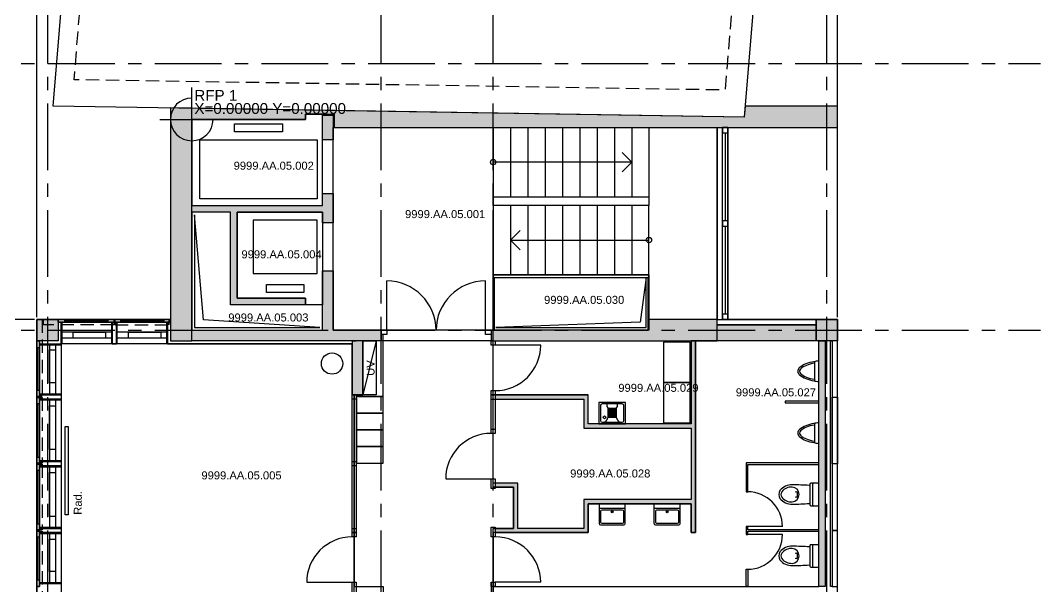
# Model space of a CAD drawing. Header units: millimetres. Extents: x -15114 to 47886, y -45189 to 14211.
# Drawn here: x -3210 to 15909, y -8750 to 1854 of the extents above; entities that cross this region are included whole.
import ezdxf

# ---------------------------------------------------------------- set-up
doc = ezdxf.new("R2010")
doc.units = ezdxf.units.MM
doc.header["$LTSCALE"] = 1000
doc.linetypes.add('MITTE', pattern=[2, 1.25, -0.25, 0.25, -0.25])
doc.linetypes.add('STRICHLINIE2', pattern=[0.375, 0.25, -0.125])
for name, color, linetype in [('A_ARCHITEKTUR', 253, 'Continuous'), ('A_ELEKTRO', 150, 'Continuous'), ('A_HEIZUNG-KUEHLUNG', 1, 'Continuous'), ('A_LUEFTUNG', 4, 'Continuous'), ('A_SANITAER', 92, 'Continuous'), ('A_SCHRAFFUR', 8, 'Continuous'), ('R_AOID', 7, 'Continuous'), ('V_ACHSEN', 251, 'MITTE'), ('V_BEMASSUNG', 251, 'Continuous'), ('V_REFERENZPUNKT', 30, 'Continuous')]:
    doc.layers.add(name, color=color, linetype=linetype)
doc.layers.add('R_GESCHOSSPOLYGON', color=214, linetype='Continuous', plot=False)
doc.layers.add('R_RAUMPOLYGON', color=210, linetype='Continuous', plot=False)
doc.styles.add('ARIAL', font='arial.ttf')
doc.dimstyles.get("Standard").update_dxf_attribs({"dimscale": 30, "dimtxt": 6.35, "dimasz": 6.35, "dimexe": 4.572, "dimexo": 1.5875, "dimgap": 2.54, "dimtad": 1, "dimlfac": 0.001, "dimzin": 0, "dimdsep": 46, "dimtxsty": 'ARIAL', "dimcen": 2.286, "dimadec": 0, "dimazin": 0, "dimtfac": 1, "dimtofl": 0, "dimtmove": 0, "dimatfit": 3, "dimfxl": 25.4, "dimtolj": 1, "dimtzin": 0, "dimarcsym": 0})

# ---------------------------------------------------------------- blocks, each defined once
blk = doc.blocks.new('*D0')
at = {"layer": 'Defpoints', "color": 0, "transparency": 16777216}
for p in [(12100, 3224), (-2900, -3750), (12100, -3750)]:
    blk.add_point(p, dxfattribs=at)
at = {"layer": 'V_BEMASSUNG', "color": 0, "lineweight": -2, "transparency": 16777216}
for p, q in [((-2900, -3702), (-2900, 3361)), ((12100, -3702), (12100, 3361)), ((-2710, 3224), (11910, 3224))]:
    blk.add_line(p, q, dxfattribs=at)
at = {"layer": 'V_BEMASSUNG', "color": 0, "transparency": 16777216}
for points in [[(-2710, 3256), (-2710, 3192), (-2900, 3224)], [(11910, 3256), (11910, 3192), (12100, 3224)]]:
    blk.add_solid(points, dxfattribs=at)
at = {"layer": 'V_BEMASSUNG', "color": 0, "transparency": 16777216, "insert": (4600, 3398), "char_height": 190.5, "attachment_point": 5, "style": 'ARIAL'}
blk.add_mtext('\\A1;15.00', dxfattribs=at)
blk = doc.blocks.new('*D1')
at = {"layer": 'Defpoints', "color": 0, "transparency": 16777216}
for p in [(-5074, -3750), (-2900, -3750), (-2900, -39150)]:
    blk.add_point(p, dxfattribs=at)
at = {"layer": 'V_BEMASSUNG', "color": 0, "lineweight": -2, "transparency": 16777216}
for p, q in [((-2948, -3750), (-5212, -3750)), ((-5074, -38960), (-5074, -3941)), ((-2948, -39150), (-5212, -39150))]:
    blk.add_line(p, q, dxfattribs=at)
at = {"layer": 'V_BEMASSUNG', "color": 0, "transparency": 16777216}
for points in [[(-5106, -3941), (-5043, -3941), (-5074, -3750)], [(-5106, -38960), (-5043, -38960), (-5074, -39150)]]:
    blk.add_solid(points, dxfattribs=at)
at = {"layer": 'V_BEMASSUNG', "color": 0, "transparency": 16777216, "insert": (-5248, -21450), "char_height": 190.5, "attachment_point": 5, "rotation": 90, "style": 'ARIAL'}
blk.add_mtext('\\A1;35.40', dxfattribs=at)

msp = doc.modelspace()

# ---------------------------------------------------------------- hatches: boundary and pattern name
at = {"layer": 'A_SCHRAFFUR'}
h = msp.add_hatch(color=256, dxfattribs=at)
h.dxf.hatch_style = 1
h.paths.add_polyline_path([(0, 0), (2130, 0), (2130, 100), (2670, 100), (2670, -149.95), (12100.025, -149.95), (12100.025, 250.062), (10370.055, 250.062), (10352.9, 43.812), (-400.013, 214.481), (-400.013, -4150), (0, -4150)])
h = msp.add_hatch(color=256, dxfattribs=at)
h.dxf.hatch_style = 1
h.paths.add_polyline_path([(2450, -385), (2450, 79.999), (2650, 79.999), (2650, -385)])
h = msp.add_hatch(color=256, dxfattribs=at)
h.dxf.hatch_style = 1
h.paths.add_polyline_path([(0, -1614.988), (2450, -1614.988), (2450, -1385), (2650, -1385), (2650, -1935), (2450, -1935), (2450, -1735), (850.012, -1735), (850.012, -3349.988), (2130, -3349.988), (2130, -3470), (730, -3470), (730, -1735), (0, -1735)], flags=17)
h = msp.add_hatch(color=256, dxfattribs=at)
h.dxf.hatch_style = 1
h.paths.add_polyline_path([(0, -3950), (2450, -3950), (2450, -2835), (2650, -2835), (2650, -3950), (3550, -3950), (3550, -4150), (0, -4150)], flags=17)
h = msp.add_hatch(color=256, dxfattribs=at)
h.dxf.hatch_style = 1
h.paths.add_polyline_path([(-2500.013, -3750), (-2500.013, -4150), (-2900.013, -4150), (-2900.013, -3750)])
h = msp.add_hatch(color=256, dxfattribs=at)
h.dxf.hatch_style = 1
h.paths.add_polyline_path([(9850.037, -3750), (8570.037, -3750), (8570.037, -3950), (5610.012, -3950), (5610.012, -4150), (9850.037, -4150)], flags=17)
h = msp.add_hatch(color=256, dxfattribs=at)
h.dxf.hatch_style = 1
h.paths.add_polyline_path([(12100.025, -3749.988), (12100.025, -4149.988), (11700.025, -4149.988), (11700.025, -3749.988)])
h = msp.add_hatch(color=256, dxfattribs=at)
h.dxf.hatch_style = 1
h.paths.add_polyline_path([(11700.025, -4150), (9850.037, -4150), (9850.037, -3850), (11700.025, -3850)], flags=17)
msp.add_hatch(color=256, dxfattribs=at).paths.add_polyline_path([(3005, -4150), (3005, -5160.001), (3210, -5160.001), (3210, -4150)])
for points in [[(5690.012, -5240.075), (7350.025, -5240.075), (7350.025, -5780.088), (9360.025, -5780.088), (9360.025, -7120.063), (7350.025, -7120.063), (7350.025, -7660.076), (6110.025, -7660.076), (6110.025, -6810.063), (5690.012, -6810.063), (5690.012, -6890.075), (6030.012, -6890.075), (6030.025, -7660.076), (5690.012, -7660.076), (5690.012, -7740.075), (7430.025, -7740.075), (7430.025, -7200.075), (9360.025, -7200.075), (9360.025, -7740.075), (9440.025, -7740.075), (9440.025, -4150), (9360.025, -4150), (9360.025, -5700.075), (7430.025, -5700.075), (7430.025, -5160.076), (5690.012, -5160.076)], [(11870.024, -8749.975), (11870.024, -4149.988), (11750.025, -4149.988), (11750.025, -8749.963)]]:
    msp.add_hatch(color=256, dxfattribs=at).paths.add_polyline_path(points, flags=0)

# ---------------------------------------------------------------- linework, layer by layer
at = {"layer": 'A_ARCHITEKTUR'}
for p, q in [((5610.012, -5880), (5610.012, -5160.076)), ((5610.012, -5160.076), (7430.025, -5160.076)), ((5690.012, -5160.076), (5690.012, -5880)), ((5610.012, -5240.075), (7350.025, -5240.075))]:
    msp.add_line(p, q, dxfattribs=at)
at = {"layer": 'A_ARCHITEKTUR', "flags": 128}
for points in [[(10852.475, 6050.025), (10352.9, 43.812), (-2596.075, 249.337), (-2115.038, 6050.025)], [(-2855.013, -4160.001), (-2855.013, -4205.001), (-2445.013, -4205.001), (-2445.013, -3795.001), (-2490.013, -3795.001)], [(-1470.013, -3795), (-1490.013, -3795), (-1490.013, -4205), (-1410.013, -4205), (-1410.013, -3795), (-1430.013, -3795)], [(-2855.013, -5180.075), (-2855.013, -5160.075), (-2445.013, -5160.075), (-2445.013, -5240.075), (-2855.013, -5240.075), (-2855.013, -5220.075)], [(-2855.013, -6430.075), (-2855.013, -6410.075), (-2445.013, -6410.075), (-2445.013, -6490.075), (-2855.013, -6490.075), (-2855.013, -6470.075)], [(-2855.013, -7680.075), (-2855.013, -7660.075), (-2445.013, -7660.075), (-2445.013, -7740.075), (-2855.013, -7740.075), (-2855.013, -7720.075)], [(-2855.013, -8740.013), (-2855.013, -8695.013), (-2445.013, -8695.013), (-2445.013, -9205.013), (-2855.013, -9205.013), (-2855.013, -9160.013)]]:
    msp.add_lwpolyline(points, dxfattribs=at)
at = {"layer": 'A_ARCHITEKTUR', "linetype": 'STRICHLINIE2', "flags": 128}
msp.add_lwpolyline([(10451.062, 6050.025), (9993.587, 549.575), (-2203.926, 743.162), (-1763.85, 6050.025)], dxfattribs=at)
at = {"layer": 'A_ARCHITEKTUR', "flags": 128}
for points in [[(0, 0), (2130, 0), (2130, 100), (2670, 100), (2670, -149.95), (12100.025, -149.95), (12100.025, 250.062), (10370.055, 250.062), (10352.9, 43.812), (-400.013, 214.481), (-400.013, -4150), (0, -4150), (0, 0)], [(2450, -385), (2450, 79.999), (2650, 79.999), (2650, -385)], [(0, -1614.988), (2450, -1614.988), (2450, -1385), (2650, -1385), (2650, -1935), (2450, -1935), (2450, -1735), (850.012, -1735), (850.012, -3349.988), (2130, -3349.988), (2130, -3470), (730, -3470), (730, -1735), (0, -1735)], [(8570.037, -1610), (5650.012, -1610), (5650.012, -1450), (8570.037, -1450)], [(0, -3950), (2450, -3950), (2450, -2835), (2650, -2835), (2650, -3950), (3550, -3950), (3550, -4150), (0, -4150)]]:
    msp.add_lwpolyline(points, close=True, dxfattribs=at)
at = {"layer": 'A_ARCHITEKTUR'}
for points in [[(1700, -84.988), (1700, -234.988), (800, -234.988), (800, -84.988)], [(10050.037, -150.463), (10050.037, -3750.001), (9950.037, -3750.001), (9950.037, -150.463)], [(2349.999, -384.988), (2349.999, -1484.988), (150, -1484.988), (150, -384.988)], [(50, -1784.988), (49.987, -3899.975), (2400, -3899.975), (219.787, -3753.488), (50, -1784.988)], [(1150, -2885), (2349.999, -2885), (2349.999, -1885), (1150, -1885)], [(10050.037, -2000.488), (10050.037, -1900.488), (9950.037, -1900.488), (9950.037, -2000.488)], [(5700.012, -3900), (8520.037, -3900), (8520.05, -2960), (8404.987, -3798.901), (5700.012, -3900)], [(1400, -3092.488), (2099.999, -3092.488), (2099.999, -3242.488), (1400, -3242.488)], [(-2500.013, -3750), (-2500.013, -4150), (-2900.013, -4150), (-2900.013, -3750)], [(-1450.013, -3795), (-2500.013, -3795), (-2500.013, -3750), (-1450.013, -3750)], [(-2500.013, -3795), (-2380.013, -3795), (-2380.013, -3750), (-2500.013, -3750)], [(-1505.013, -4205), (-2430.013, -4205), (-2430.013, -3795), (-1505.013, -3795)], [(-1570.013, -3785), (-2380.013, -3785), (-2380.013, -3760), (-1570.013, -3760)], [(-400.013, -3795.001), (-1450.013, -3795.001), (-1450.013, -3750.001), (-400.013, -3750.001)], [(-1450.013, -3795.001), (-1330.013, -3795.001), (-1330.013, -3750.001), (-1450.013, -3750.001)], [(-470.013, -4205.001), (-1395.013, -4205.001), (-1395.013, -3795.001), (-470.013, -3795.001)], [(-520.013, -3785.001), (-1330.013, -3785.001), (-1330.013, -3760), (-520.013, -3760)], [(9850.037, -3750), (8570.037, -3750), (8570.037, -3950), (5610.012, -3950), (5610.012, -4150), (9850.037, -4150)], [(11700.025, -3750.001), (11700.025, -3850), (9850.037, -3850), (9850.037, -3750.001)], [(10050.037, -3750.001), (10050.037, -3650), (9950.037, -3650), (9950.037, -3750.001)], [(12100.025, -3749.988), (12100.025, -4149.988), (11700.025, -4149.988), (11700.025, -3749.988)], [(-1615.013, -4095), (-2220.013, -4095), (-2220.013, -3985), (-1615.013, -3985)], [(-580.013, -4095), (-1185.013, -4095), (-1185.013, -3985), (-580.013, -3985)], [(11700.025, -4150), (9850.037, -4150), (9850.037, -3850), (11700.025, -3850)], [(-2855.013, -4150.012), (-2855.013, -5200.013), (-2900.013, -5200.013), (-2900.013, -4150.012)], [(3005, -5160.001), (3210, -5160.001), (3210, -4150), (3005, -4150)], [(5690.012, -4150), (5690.012, -4230), (5610.012, -4230), (5610.012, -4150)], [(9360.025, -7120.063), (7350.025, -7120.063), (7350.025, -7660.076), (6110.025, -7660.076), (6110.025, -6810.063), (5690.012, -6810.063), (5690.012, -6890.075), (6030.012, -6890.075), (6030.025, -7660.076), (5690.012, -7660.076), (5690.012, -7740.075), (7430.025, -7740.075), (7430.025, -7200.075), (9360.025, -7200.075), (9360.025, -7740.075), (9440.025, -7740.075), (9440.025, -4150), (9360.025, -4150), (9360.025, -5700.075), (7430.025, -5700.075), (7430.025, -5160.076), (5690.012, -5160.076), (5690.012, -5240.075), (7350.025, -5240.075), (7350.025, -5780.088), (9360.025, -5780.088)], [(8840.025, -4925.038), (9340.025, -4925.038), (9340.025, -4170.001), (8840.025, -4170.001)], [(11870.024, -8749.975), (11750.025, -8749.963), (11750.025, -4149.975), (11870.024, -4149.988)], [(12000.025, -8749.988), (11970.025, -8749.975), (11970.025, -4149.963), (12000.025, -4149.975)], [(12100.025, -4149.988), (12000.025, -4149.975), (12000.025, -5200.063), (12100.025, -5200.075)], [(-2865.013, -4270.013), (-2865.013, -5080.012), (-2890.013, -5080.012), (-2890.013, -4270.013)], [(-2445.013, -4220.013), (-2445.013, -5145.013), (-2855.013, -5145.013), (-2855.013, -4220.013)], [(-2555.013, -4315.013), (-2555.013, -4935.012), (-2665.013, -4935.012), (-2665.013, -4315.013)], [(9340.025, -4925.038), (8840.025, -4925.038), (8840.025, -5680.075), (9340.025, -5680.075)], [(-2855.013, -5200.013), (-2855.013, -5080.012), (-2900.013, -5080.012), (-2900.013, -5200.013)], [(3085, -5160.076), (3085, -6490.075), (3005, -6490.075), (3005, -5160.076)], [(5690.012, -5080.001), (5690.012, -5160.001), (5610.012, -5160.001), (5610.012, -5080.001)], [(-2855.013, -5200.075), (-2855.013, -6450.075), (-2900.013, -6450.075), (-2900.013, -5200.075)], [(-2865.013, -5320.075), (-2865.013, -6330.075), (-2890.013, -6330.075), (-2890.013, -5320.075)], [(-2445.013, -5255.075), (-2445.013, -6395.075), (-2855.013, -6395.075), (-2855.013, -5255.075)], [(3090, -5502.575), (3590, -5502.575), (3590, -5190.075), (3090, -5190.075)], [(11120.024, -5277.538), (11120.024, -5307.538), (11750.025, -5307.538), (11750.025, -5277.538)], [(12100.025, -5200.075), (12100.025, -6450.075), (12000.025, -6450.063), (12000.025, -5200.063)], [(-2555.013, -5365.075), (-2555.013, -6185.075), (-2665.013, -6185.075), (-2665.013, -5365.075)], [(3090, -5815.075), (3590, -5815.075), (3590, -5502.575), (3090, -5502.575)], [(3090, -6127.575), (3590, -6127.575), (3590, -5815.075), (3090, -5815.075)], [(5690.012, -5800), (5690.012, -5880), (5610.012, -5880), (5610.012, -5800)], [(3590, -6127.575), (3090, -6127.575), (3090, -6440.075), (3590, -6440.075)], [(-2855.013, -6450.075), (-2855.013, -6330.075), (-2900.013, -6330.075), (-2900.013, -6450.075)], [(-2855.013, -6450.075), (-2855.013, -7700.075), (-2900.013, -7700.075), (-2900.013, -6450.075)], [(11750.025, -6465.076), (11750.025, -6435.075), (10390.025, -6435.075), (10390.025, -6975.075), (10420.037, -6975.075), (10420.037, -6465.076)], [(12000.025, -6450.063), (12000.025, -7700.063), (12100.025, -7700.075), (12100.025, -6450.075)], [(-2865.013, -6570.075), (-2865.013, -7580.075), (-2890.013, -7580.075), (-2890.013, -6570.075)], [(-2445.013, -6505.075), (-2445.013, -7645.075), (-2855.013, -7645.075), (-2855.013, -6505.075)], [(-2555.013, -6615.075), (-2555.013, -7435.075), (-2665.013, -7435.075), (-2665.013, -6615.075)], [(5690.012, -6730), (5690.012, -6910.001), (5610.012, -6910.001), (5610.012, -6730)], [(-2855.013, -7700.075), (-2855.013, -7580.075), (-2900.013, -7580.075), (-2900.013, -7700.075)], [(5690.012, -7640.013), (5690.012, -7820.013), (5610.012, -7820.013), (5610.012, -7640.013)], [(11750.025, -7715.076), (11750.025, -7685.075), (10420.037, -7685.075), (10420.037, -7625.076), (10390.025, -7625.076), (10390.025, -7775.075), (10420.037, -7775.075), (10420.037, -7715.076)], [(-2855.013, -7700.013), (-2855.013, -8750.013), (-2900.013, -8750.013), (-2900.013, -7700.013)], [(-2865.013, -7820.013), (-2865.013, -8630.013), (-2890.013, -8630.013), (-2890.013, -7820.013)], [(-2445.013, -7755.013), (-2445.013, -8680.013), (-2855.013, -8680.013), (-2855.013, -7755.013)], [(3085, -7660.076), (3085, -7740.075), (3005, -7740.075), (3005, -7660.076)], [(3085, -7740.075), (3085, -7820.075), (3005, -7820.075), (3005, -7740.075)], [(12100.025, -8750.001), (12100.025, -7700.075), (12000.025, -7700.063), (12000.025, -8749.988)], [(-2555.013, -7865.013), (-2555.013, -8470.013), (-2665.013, -8470.013), (-2665.013, -7865.013)], [(10390.025, -8750.001), (10390.025, -8425.075), (10420.037, -8425.075), (10420.037, -8750.001)], [(-2855.013, -8750.013), (-2855.013, -8630.013), (-2900.013, -8630.013), (-2900.013, -8750.013)], [(3085, -8670.076), (3085, -8990.05), (3005.012, -8990.05), (3005.012, -8670.076)]]:
    msp.add_lwpolyline(points, close=True, dxfattribs=at)
for points in [[(5650, -150), (5650.025, -2910.001), (8570.037, -2910.001), (8570.037, -1610)], [(5650.012, -150), (8570.037, -150), (8570.037, -1450)], [(5974.45, -150), (5974.45, -1450)], [(6298.9, -150), (6298.9, -1450)], [(6623.35, -150), (6623.35, -1450)], [(6947.8, -150), (6947.8, -1450)], [(7272.237, -150), (7272.237, -1450)], [(7596.687, -150), (7596.687, -1450)], [(7921.137, -150), (7921.137, -1450)], [(8245.587, -150), (8245.587, -1450)], [(9850.037, -3750.001), (9850.037, -150.463)], [(9950.037, -150.463), (9950.037, -250.463)], [(10050.037, -150.463), (9950.037, -150.463)], [(10050.037, -250.463), (10050.037, -150.463)], [(9950.037, -250.463), (10050.037, -250.463)], [(10000.037, -250.463), (10000.037, -1900.488)], [(2450, -1385), (2450, -385)], [(8245.587, -800), (5650.012, -800)], [(5974.45, -1610), (5974.45, -2910.001)], [(6298.9, -1610), (6298.9, -2910.001)], [(6623.35, -1610), (6623.35, -2910.001)], [(6947.8, -1610), (6947.8, -2910.001)], [(7272.237, -1610), (7272.237, -2910.001)], [(7596.687, -1610), (7596.687, -2910.001)], [(7921.137, -1610), (7921.137, -2910.001)], [(8245.587, -1610), (8245.587, -2910.001)], [(2450, -1935), (2450, -2835)], [(10000.037, -2000.488), (10000.037, -3650)], [(5974.45, -2260), (8570.037, -2260)], [(3655, -3950), (3655, -3025.012)], [(5505, -3950), (5505, -3025)], [(5670, -3895), (5650, -3895), (5650.012, -3895), (5650.025, -2965), (5650.012, -2965), (5670.012, -2965)], [(5670.012, -2960), (5650.012, -2960), (5650.025, -2960), (5650.025, -2910.001), (5650.012, -2910.001), (8570.049, -2910.001), (8570.049, -2960), (8570.062, -2960), (8550.062, -2960)], [(5670.012, -2960), (5670.012, -3949.998)], [(5670.012, -2960), (8550.062, -2960)], [(8550.062, -2965), (8570.062, -2965), (8570.049, -2965), (8570.037, -3725), (8550.037, -3725)], [(8550.062, -2960), (8550.062, -3949.998)], [(-1450.013, -3750), (-1570.013, -3750)], [(-1570.013, -3750), (-1570.013, -3795)], [(-1570.013, -3795), (-1450.013, -3795)], [(-1450.013, -3795), (-1450.013, -3750)], [(-400.013, -3750.001), (-520.013, -3750.001)], [(-520.013, -3750.001), (-520.013, -3795.001)], [(-520.013, -3795.001), (-400.013, -3795.001)], [(-435.013, -3795.001), (-455.013, -3795.001), (-455.013, -4205.001), (3005, -4205.001)], [(-400.013, -3795.001), (-400.013, -3750.001)], [(8550.037, -3730), (8570.037, -3730), (8570.037, -3950)], [(8570.025, -3675), (8570.025, -3725)], [(-1505.013, -3985), (-2430.013, -3985)], [(-470.013, -3985), (-1395.013, -3985)], [(3550, -4030), (3550, -3950)], [(3550, -3950), (3655, -3950)], [(3655, -3950), (3655, -4030)], [(5505, -4030), (5505, -3950)], [(5505, -3950), (5610.012, -3950)], [(5610.012, -3950), (5610.012, -4030)], [(5670, -3900), (5650, -3900), (5650.012, -3900), (5650.012, -3950), (5650, -3950), (5670, -3950)], [(-2900.013, -4150.012), (-2900.013, -4270.013)], [(-2855.013, -4150.012), (-2900.013, -4150.012)], [(-2855.013, -4270.013), (-2855.013, -4150.012)], [(-2455.013, -4220.013), (-2455.013, -4205.012)], [(-2430.013, -4195), (-2445.013, -4195)], [(-1505.013, -4095), (-2430.013, -4095)], [(-1505.013, -4195), (-1490.013, -4195)], [(-1395.013, -4195), (-1410.013, -4195)], [(-470.013, -4095), (-1395.013, -4095)], [(-470.013, -4195), (-455.013, -4195)], [(3005, -4150), (3085, -4150)], [(3125, -5190.075), (3590, -5190.075), (3590, -4030)], [(3655, -4030), (3550, -4030)], [(5610.012, -4030), (5505, -4030)], [(-2900.013, -4270.013), (-2855.013, -4270.013)], [(-2665.013, -4220.013), (-2665.013, -5145.013)], [(-2555.013, -4220.013), (-2555.013, -5145.013)], [(6540.012, -4230), (5690.012, -4230)], [(-2455.013, -5145.013), (-2455.013, -5160.012)], [(3005, -5240.075), (3005, -5160.076)], [(3005, -5160.076), (3085, -5160.076)], [(3085, -5160.076), (3085, -5240.075)], [(-2900.013, -5200.075), (-2900.013, -5320.075)], [(-2855.013, -5200.075), (-2900.013, -5200.075)], [(-2900.013, -5320.075), (-2855.013, -5320.075)], [(-2855.013, -5320.075), (-2855.013, -5200.075)], [(-2665.013, -5255.075), (-2665.013, -6395.075)], [(-2555.013, -5255.075), (-2555.013, -6395.075)], [(-2455.013, -5255.075), (-2455.013, -5240.075)], [(3085, -5240.075), (3005, -5240.075)], [(-2900.013, -6450.075), (-2900.013, -6570.075)], [(-2855.013, -6450.075), (-2900.013, -6450.075)], [(-2855.013, -6570.075), (-2855.013, -6450.075)], [(-2455.013, -6395.075), (-2455.013, -6410.075)], [(-2455.013, -6505.075), (-2455.013, -6490.075)], [(3005, -7740.075), (3005, -6410.076)], [(3005, -6410.076), (3085, -6410.076)], [(3085, -6410.076), (3085, -7740.075)], [(-2900.013, -6570.075), (-2855.013, -6570.075)], [(-2665.013, -6505.075), (-2665.013, -7645.075)], [(-2555.013, -6505.075), (-2555.013, -7645.075)], [(4760.012, -6730), (5610.012, -6730)], [(-2455.013, -7645.075), (-2455.013, -7660.075)], [(11070.037, -7625.076), (10420.037, -7625.076)], [(-2900.013, -7700.013), (-2900.013, -7820.013)], [(-2855.013, -7700.013), (-2900.013, -7700.013)], [(-2900.013, -7820.013), (-2855.013, -7820.013)], [(-2855.013, -7820.013), (-2855.013, -7700.013)], [(-2665.013, -7755.013), (-2665.013, -8680.013)], [(-2555.013, -7755.013), (-2555.013, -8680.013)], [(-2455.013, -7755.013), (-2455.013, -7740.013)], [(3085, -7740.075), (3005, -7740.075)], [(11070.037, -7775.075), (10420.037, -7775.075)], [(-2455.013, -8680.013), (-2455.013, -8695.013)], [(2155.012, -8670.076), (3005.012, -8670.076)], [(5610.012, -8670.013), (5690.012, -8670.013), (5690.012, -8750.013), (5610.012, -8750.013), (5610.012, -8670.013), (5610.012, -8990.013), (5610.012, -8910.013), (5690.012, -8910.013), (5690.012, -8990.013), (5610.012, -8990.013)], [(6540.012, -8670.013), (5690.012, -8670.013)]]:
    msp.add_lwpolyline(points, dxfattribs=at)
at = {"layer": 'A_ARCHITEKTUR', "linetype": 'ByBlock'}
for points in [[(8065.587, -980), (8245.587, -800), (8065.587, -620)], [(6154.45, -2080), (5974.45, -2260), (6154.45, -2440)]]:
    msp.add_lwpolyline(points, dxfattribs=at)
at = {"layer": 'A_ARCHITEKTUR'}
for points in [[(4579.997, -3950, 0.414212013), (3655.001, -3024.999)], [(5504.992, -3024.999, 0.414212013), (4579.996, -3950)], [(5690.012, -5080, 0.414213552), (6540.012, -4230)], [(5610.012, -5880, 0.414213552), (4760.012, -6730)], [(11070.037, -7625.076, 0.414213552), (10420.037, -6975.076)], [(3005.012, -7820.076, 0.414213552), (2155.012, -8670.076)], [(6540.012, -8670.013, 0.414213552), (5690.012, -7820.013)], [(10420.037, -8425.075, 0.414213552), (11070.037, -7775.075)]]:
    msp.add_lwpolyline(points, format="xyb", dxfattribs=at)
at = {"layer": 'A_ARCHITEKTUR', "linetype": 'STRICHLINIE2'}
for points in [[(-2800.013, -3750.001), (-2800.013, -5190.075), (-2900.013, -5190.075), (-2900.013, -3750.001)], [(-2780.013, -3850), (-2780.013, -3750.001), (-1460.013, -3750.001), (-1460.013, -3850)], [(-1440.013, -3750.001), (-1440.013, -3850), (-420.013, -3850), (-420.013, -3750.001)], [(-2900.013, -6440.075), (-2900.013, -5210.075), (-2800.013, -5210.075), (-2800.013, -6440.075)], [(-2900.013, -7690.075), (-2900.013, -6460.075), (-2800.013, -6460.075), (-2800.013, -7690.075)], [(-2900.013, -8940.075), (-2900.013, -7710.075), (-2800.013, -7710.075), (-2800.013, -8940.075)]]:
    msp.add_lwpolyline(points, close=True, dxfattribs=at)
at = {"layer": 'A_ARCHITEKTUR'}
for centre in [(5650.012, -800), (8570.037, -2260.001)]:
    msp.add_circle(centre, 50, dxfattribs=at)
at = {"layer": 'A_ELEKTRO'}
msp.add_line((3460, -4150), (3210, -5160.001), dxfattribs=at)
msp.add_lwpolyline([(3210, -4150), (3460, -4150), (3460, -5160.001), (3210, -5160.001)], close=True, dxfattribs=at)
at = {"layer": 'A_HEIZUNG-KUEHLUNG'}
msp.add_lwpolyline([(-2371.967, -5751.522), (-2312.755, -5751.522), (-2312.755, -7403.49), (-2371.967, -7403.49)], close=True, dxfattribs=at)
at = {"layer": 'A_LUEFTUNG'}
msp.add_circle((2630.352, -4572.499), 200, dxfattribs=at)
at = {"layer": 'A_SANITAER', "ltscale": 0.05}
for p, q in [((11670.024, -4536.165), (11670.024, -4897.586)), ((7729.83, -5678.12), (7747.296, -5678.12)), ((8012.752, -5678.12), (8030.218, -5678.12)), ((11670.024, -5694.289), (11670.024, -6055.711))]:
    msp.add_line(p, q, dxfattribs=at)
at = {"layer": 'A_SANITAER'}
for p, q in [((7960.024, -5415.024), (7800.024, -5415.024)), ((7960.024, -5436.41), (7800.024, -5436.41)), ((7960.024, -5461.41), (7800.024, -5461.41)), ((7960.024, -5486.41), (7800.024, -5486.41)), ((7960.024, -5511.41), (7800.024, -5511.41)), ((7960.024, -5536.41), (7800.024, -5536.41)), ((7804.069, -5415.024), (7804.069, -5581.434)), ((7829.069, -5415.024), (7829.069, -5581.434)), ((7854.069, -5415.024), (7854.069, -5581.434)), ((7879.069, -5415.024), (7879.069, -5581.434)), ((7904.069, -5415.024), (7904.069, -5581.434)), ((7929.069, -5415.024), (7929.069, -5581.434)), ((7954.069, -5415.024), (7954.069, -5581.434)), ((7960.024, -5561.41), (7800.024, -5561.41)), ((7960.024, -5581.434), (7800.024, -5581.434)), ((7640.024, -7280.075), (8120.024, -7280.075)), ((8670.025, -7280.075), (9150.025, -7280.075))]:
    msp.add_line(p, q, dxfattribs=at)
at = {"layer": 'A_SANITAER', "ltscale": 0.05}
for points in [[(11387.136, -4779.023, 0.095561599), (11508.612, -4854.762, 0.052317315), (11660.24, -4895.493, 0.017028687), (11750.024, -4911.876), (11750.024, -4521.876, 0.017028687), (11660.24, -4538.259, 0.052317315), (11508.612, -4578.99, 0.095561599), (11387.136, -4654.729, 0.436259982)], [(8070.024, -5330.076), (7690.024, -5330.076, 0.414213562), (7660.024, -5360.076), (7660.024, -5640.076, 0.414213562), (7690.024, -5670.076), (8070.024, -5670.076, 0.414213562), (8100.024, -5640.076), (8100.024, -5360.076, 0.414213562)], [(11387.136, -5937.147, 0.095561599), (11508.612, -6012.886, 0.052317315), (11660.24, -6053.617, 0.017028687), (11750.024, -6070), (11750.024, -5680, 0.017028687), (11660.24, -5696.383, 0.052317315), (11508.612, -5737.114, 0.095561599), (11387.136, -5812.853, 0.436259982)], [(11582.025, -6835.013), (11582.025, -7215.013, 0.414213562), (11602.025, -7235.013), (11730.025, -7235.013, 0.414213562), (11750.025, -7215.013), (11750.025, -6835.013, 0.414213562), (11730.025, -6815.013), (11602.025, -6815.013, 0.414213562)], [(11057.137, -6973.222, 0.291786), (11057.137, -7076.804, 0.233465), (11252.208, -7164.869, 0.412456), (11381.669, -7025.013, 0.412456), (11252.208, -6885.157, 0.233465)], [(11582.025, -7985.013), (11582.025, -8365.013, 0.414213562), (11602.025, -8385.013), (11730.025, -8385.013, 0.414213562), (11750.025, -8365.013), (11750.025, -7985.013, 0.414213562), (11730.025, -7965.013), (11602.025, -7965.013, 0.414213562)], [(11057.137, -8123.222, 0.291786), (11057.137, -8226.804, 0.233465), (11252.208, -8314.869, 0.412456), (11381.669, -8175.013, 0.412456), (11252.208, -8035.157, 0.233465)]]:
    msp.add_lwpolyline(points, format="xyb", close=True, dxfattribs=at)
for points in [[(11670.024, -4566.836, 0.000826119), (11665.793, -4567.753, 0.052610992), (11519.375, -4606.993, 0.095561599), (11407.543, -4676.719, 0.436259982), (11407.543, -4757.032, 0.095561599), (11519.375, -4826.759, 0.052610992), (11665.793, -4865.998, 0.000826119), (11670.024, -4866.916)], [(8012.752, -5678.12), (7962.703, -5591.434, -0.131652498), (7960.024, -5581.434), (7960.024, -5415.024, -0.131652498), (7962.703, -5405.024), (7977.345, -5379.665, 0.131652498), (7980.024, -5369.665), (7980.024, -5341.339, 0.414213562), (7960.024, -5321.339), (7800.024, -5321.339, 0.414213562), (7780.024, -5341.339), (7780.024, -5369.665, 0.131652498), (7782.703, -5379.665), (7797.345, -5405.024, -0.131652498), (7800.024, -5415.024), (7800.024, -5581.434, -0.131652498), (7797.345, -5591.434), (7747.296, -5678.12)], [(11670.024, -5724.96, 0.000826119), (11665.792, -5725.877, 0.052610992), (11519.375, -5765.117, 0.095561599), (11407.543, -5834.843, 0.436259982), (11407.543, -5915.157, 0.095561599), (11519.375, -5984.883, 0.052610992), (11665.792, -6024.123, 0.000826119), (11670.024, -6025.04)], [(11577.427, -6855.508, 0.015694503), (11253.729, -6845.013, 0.235668), (11024.79, -6949.596, 0.301856), (11024.79, -7100.43, 0.235668), (11253.729, -7205.013, 0.015694503), (11577.427, -7194.518)], [(11652.025, -6815.013, 0.414213562), (11632.025, -6835.013), (11632.025, -7215.013, 0.414213562), (11652.025, -7235.013)], [(11311.755, -7070.013), (11339.675, -7074.346, 0.378111), (11345.249, -7070.781, 0.140292), (11345.249, -6979.245, 0.378111), (11339.675, -6975.68), (11311.755, -6980.013)], [(11577.427, -8005.508, 0.015694503), (11253.729, -7995.013, 0.235668), (11024.79, -8099.596, 0.301856), (11024.79, -8250.43, 0.235668), (11253.729, -8355.013, 0.015694503), (11577.427, -8344.518)], [(11652.025, -7965.013, 0.414213562), (11632.025, -7985.013), (11632.025, -8365.013, 0.414213562), (11652.025, -8385.013)], [(11311.755, -8220.013), (11339.675, -8224.346, 0.378111), (11345.249, -8220.781, 0.140292), (11345.249, -8129.245, 0.378111), (11339.675, -8125.68), (11311.755, -8130.013)]]:
    msp.add_lwpolyline(points, format="xyb", dxfattribs=at)
for points in [[(7630.024, -5700.076), (8130.024, -5700.076), (8130.024, -5300.076), (7630.024, -5300.076)], [(7729.83, -5673.604), (7729.83, -5682.635), (7747.296, -5682.635), (7747.296, -5673.604)], [(8012.752, -5673.604), (8012.752, -5682.635), (8030.218, -5682.635), (8030.218, -5673.604)]]:
    msp.add_lwpolyline(points, close=True, dxfattribs=at)
at = {"layer": 'A_SANITAER'}
for points in [[(7640.024, -7570.075), (7640.024, -7200.075), (8120.024, -7200.075), (8120.024, -7570.075, -0.414213562), (8090.024, -7600.075), (7670.024, -7600.075, -0.414213562), (7640.024, -7570.075)], [(8670.025, -7570.075), (8670.025, -7200.075), (9150.025, -7200.075), (9150.025, -7570.075, -0.414213562), (9120.025, -7600.075), (8700.025, -7600.075, -0.414213562), (8670.025, -7570.075)]]:
    msp.add_lwpolyline(points, format="xyb", dxfattribs=at)
for points in [[(8070.024, -7310.075, -0.414213562), (8090.024, -7330.075), (8090.024, -7550.075, -0.414213562), (8070.024, -7570.075), (7690.024, -7570.075, -0.414213562), (7670.024, -7550.075), (7670.024, -7330.075, -0.414213562), (7690.024, -7310.075)], [(9100.025, -7310.075, -0.414213562), (9120.025, -7330.075), (9120.025, -7550.075, -0.414213562), (9100.025, -7570.075), (8720.025, -7570.075, -0.414213562), (8700.025, -7550.075), (8700.025, -7330.075, -0.414213562), (8720.025, -7310.075)]]:
    msp.add_lwpolyline(points, format="xyb", close=True, dxfattribs=at)
at = {"layer": 'A_SANITAER', "ltscale": 0.05}
msp.add_circle((7735.024, -5580.076), 26, dxfattribs=at)
at = {"layer": 'A_SANITAER'}
for centre, radius in [((7880.024, -7349.948), 20), ((7880.024, -7349.948), 10), ((8910.025, -7349.948), 20), ((8910.025, -7349.948), 10)]:
    msp.add_circle(centre, radius, dxfattribs=at)
at = {"layer": 'A_SANITAER', "ltscale": 0.05}
for centre, start, end in [((11577.025, -6860.492), 0, 85.3918223), ((11577.025, -7189.534), 274.6081777, 0), ((11577.025, -8010.492), 0, 85.3918223), ((11577.025, -8339.534), 274.6081777, 0)]:
    msp.add_arc(centre, 5, start, end, dxfattribs=at)
at = {"layer": 'R_GESCHOSSPOLYGON'}
msp.add_lwpolyline([(12100.025, -149.95), (12100.025, 250.062), (10370.055, 250.062), (10352.9, 43.812), (-400.013, 214.481), (-400.013, -3750.001), (-2900.013, -3750.001), (-2900.013, -39150.088), (12100.012, -39150.088), (12100.012, -3749.988), (10050.037, -3749.988), (10050.037, -149.95)], close=True, dxfattribs=at)
at = {"layer": 'R_RAUMPOLYGON', "flags": 128}
for points in [[(2450, -1614.987), (2450, 100.001), (2130, 100.001), (2130, 0), (0, 0), (0, -1614.987)], [(0, -1734.999), (0, -3949.999), (2450, -3949.999), (2450, -3469.975), (730, -3469.999), (730, -1734.999)], [(2450, -1734.999), (2450, -3469.975), (2130, -3469.999), (2130, -3349.987), (850.012, -3349.987), (850.012, -1734.999)]]:
    msp.add_lwpolyline(points, close=True, dxfattribs=at)
at = {"layer": 'R_RAUMPOLYGON'}
for points in [[(9850.037, -150.462), (9850.037, -3749.999), (8570.039, -3749.999), (8570.037, -2910), (5650.012, -2910), (5650, -3949.999), (2650, -3949.999), (2650, -149.949)], [(8550.068, -2959.999), (8550.056, -3949.998), (5670.006, -3949.999), (5670.019, -2960)], [(-2445.013, -8950.012), (3045, -8950.075), (3045, -5160.075), (3005, -5160.075), (3005, -4205), (-2445.013, -4205)], [(5650.01, -5160.001), (5650.012, -4149.999), (9360.025, -4150), (9360.025, -5700.075), (7430.025, -5700.075), (7430.025, -5160.076)], [(9440.025, -4149.987), (9440.025, -7740.075), (9360.025, -7740.075), (9360.025, -7200.075), (7430.025, -7200.075), (7430.025, -7740.075), (5650.012, -7740.075), (5650.012, -8750.001), (11700.025, -8750), (11750.025, -8749.999), (11750.025, -4149.987)], [(5650.012, -6810.063), (5650.01, -5240.075), (7350.025, -5240.075), (7350.025, -5780.088), (9360.025, -5780.088), (9360.025, -7120.063), (7350.025, -7120.063), (7350.025, -7660.076), (6110.025, -7660.076), (6110.025, -6810.063)]]:
    msp.add_lwpolyline(points, close=True, dxfattribs=at)
msp.add_lwpolyline([(5650, -28950.075), (5650.012, -7660.076), (6030.019, -7660.076), (6030.019, -6890.076), (5650.006, -6890.075), (5650.012, -4149.999), (3550, -4149.999), (3210, -4150), (3210, -5160.001), (3045, -5160.075), (3045, -8750.012), (3590, -8750.012), (3590, -9150.012), (3045, -9150.012), (3045, -13750.024), (3590, -13750.024), (3590, -14150.024), (3045, -14150.024), (3045, -18750.012), (3590, -18750.012), (3590, -19150.037), (3045, -19150.037), (3045, -23750.049)], dxfattribs=at)
at = {"layer": 'V_ACHSEN'}
for points in [[(-2693.015, -40950.087), (-2699.283, 4735.735)], [(3556.997, -40950.087), (3550.73, 4735.735)], [(5657.624, -40950.087), (5650.742, 4735.735)], [(11909.244, -40950.091), (11902.049, 4735.737)], [(-6693.289, 1050.013), (15908.918, 1050.015)], [(-6693.289, -3949.999), (15908.918, -3949.997)]]:
    msp.add_lwpolyline(points, dxfattribs=at)
at = {"layer": 'V_REFERENZPUNKT'}
for points in [[(0, -600), (0, 600)], [(-600, 0), (600, 0)]]:
    msp.add_lwpolyline(points, dxfattribs=at)
msp.add_arc((0, 0), 400, 90, 0, dxfattribs=at)

# ---------------------------------------------------------------- texts
at = {"layer": 'A_ELEKTRO', "insert": (3429.099, -4802.453), "char_height": 150, "attachment_point": 7, "rotation": 90, "style": 'ARIAL'}
msp.add_mtext('UV', dxfattribs=at)
at = {"layer": 'A_HEIZUNG-KUEHLUNG', "insert": (-2058.226, -7404.689), "char_height": 150, "attachment_point": 7, "rotation": 90, "style": 'ARIAL'}
msp.add_mtext('Rad.', dxfattribs=at)
at = {"layer": 'R_AOID', "style": 'ARIAL'}
for s, p in [('9999.AA.05.002', (786.132, -942.165)), ('9999.AA.05.001', (3998.092, -1848.613)), ('9999.AA.05.004', (932.415, -2602.103)), ('9999.AA.05.030', (6603.79, -3454.675)), ('9999.AA.05.003', (685.629, -3784.788)), ('9999.AA.05.029', (7994.864, -5102.305)), ('9999.AA.05.027', (10197.409, -5186.627)), ('9999.AA.05.005', (182.117, -6742.249)), ('9999.AA.05.028', (7092.947, -6706.66))]:
    msp.add_text(s, height=150, dxfattribs=at).set_placement(p)
at = {"layer": 'V_REFERENZPUNKT', "style": 'ARIAL'}
for s, p in [('RFP 1', (50.337, 347.933)), ('X=0.00000 Y=0.00000', (50.337, 102.876))]:
    msp.add_text(s, height=203.2, rotation=0, dxfattribs=at).set_placement(p)

# ---------------------------------------------------------------- dimensions: what is measured, and where the dimension line sits
at = {"layer": 'V_BEMASSUNG'}
dim = msp.add_linear_dim(base=(12100.012, 3224.149), p1=(-2900.013, -3750), p2=(12100.012, -3749.988), dimstyle='Standard', dxfattribs=at)
dim.commit()
dim.dimension.update_dxf_attribs({"geometry": '*D0', "text_midpoint": (4600, 3397.613)})
dim = msp.add_linear_dim(base=(-5074.487, -3750), p1=(-2900.013, -39150.088), p2=(-2900.013, -3750), angle=90, dimstyle='Standard', dxfattribs=at)
dim.commit()
dim.dimension.update_dxf_attribs({"geometry": '*D1', "text_midpoint": (-5248.016, -21450.044)})

doc.saveas('drawing.dxf')
